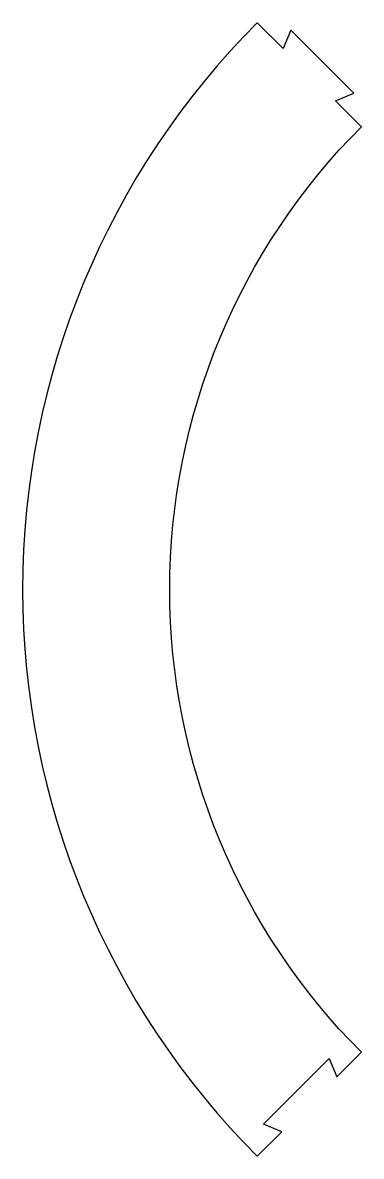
# Model space of a CAD drawing. Header units: metres. Extents: x -128 to -74, y -91 to 91.
import ezdxf

# ---------------------------------------------------------------- set-up
doc = ezdxf.new("R2010")
doc.units = ezdxf.units.M

msp = doc.modelspace()

# ---------------------------------------------------------------- linework, layer by layer
for points in [[(-90.51, 90.51, 0.414214), (-90.51, -90.51), (-86.61, -86.61), (-89.52, -85.36), (-79.03, -74.89), (-77.79, -77.79), (-73.89, -73.89)], [(-73.89, -73.89, -0.414214), (-73.89, 73.89), (-78.01, 78.01), (-75.1, 79.25), (-85.15, 89.3), (-86.4, 86.4), (-90.51, 90.51)]]:
    msp.add_lwpolyline(points, format="xyb")

doc.saveas('drawing.dxf')
